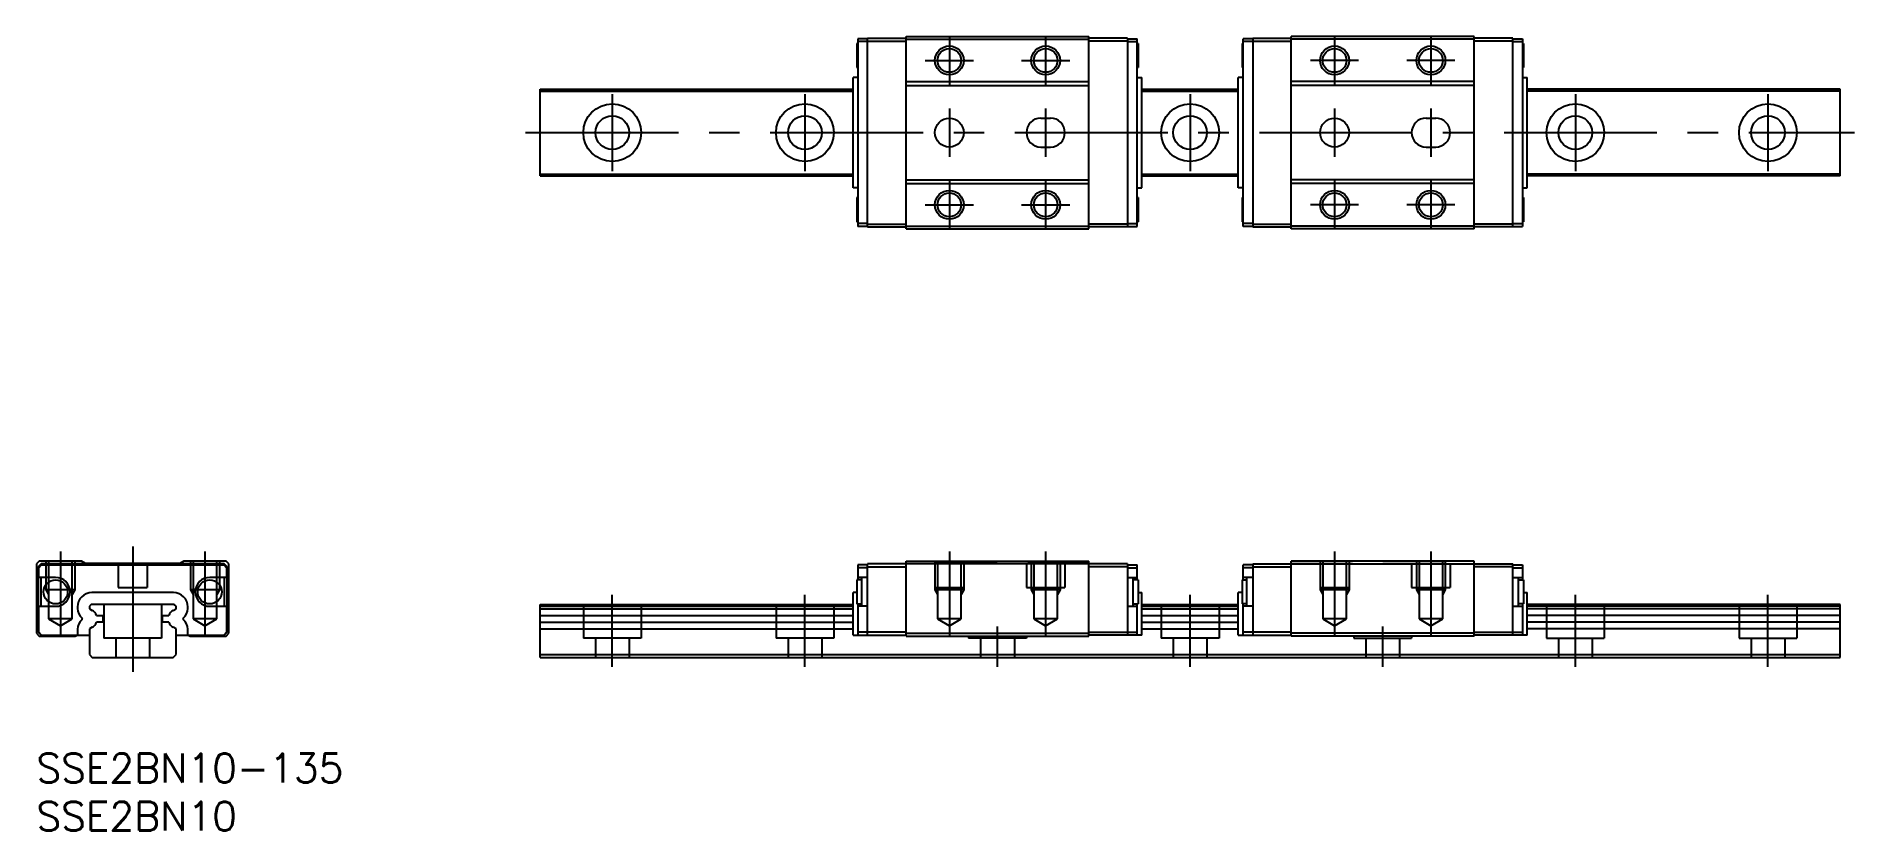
# Model space of a CAD drawing. Extents: x 0 to 189, y -8 to 74.
import ezdxf

# ---------------------------------------------------------------- set-up
doc = ezdxf.new("R2010")
doc.units = 0
doc.header["$LTSCALE"] = 0.5
doc.linetypes.add('CENTER', pattern=[50.8, 31.75, -6.35, 6.35, -6.35])
doc.linetypes.add('DASHED', pattern=[19.05, 12.7, -6.35])
for name, color, linetype in [('MSM_CENTER', 1, 'CENTER'), ('MSM_CONTINUOUS', 7, 'CONTINUOUS'), ('MSM_DASHED', 4, 'DASHED'), ('MSM_NARROW', 5, 'CONTINUOUS'), ('MSM_PART_NUMBER', 7, 'CONTINUOUS')]:
    doc.layers.add(name, color=color, linetype=linetype)
doc.styles.get("Standard").update_dxf_attribs({"font": 'txt.shx', "height": 3, "bigfont": 'bigfont.shx'})

# ---------------------------------------------------------------- blocks, each defined once
blk = doc.blocks.new('*U2')
at = {"layer": 'MSM_PART_NUMBER'}
blk.add_text('SSE2BN10-135', height=3, dxfattribs=at).set_placement((0, -3))
blk = doc.blocks.new('*U3')
at = {"layer": 'MSM_PART_NUMBER'}
blk.add_text('SSE2BN10', height=3, dxfattribs=at).set_placement((0, -8))

msp = doc.modelspace()

# ---------------------------------------------------------------- linework, layer by layer
at = {"layer": 'MSM_CENTER'}
for p, q in [((94.8, 74.5), (94.8, 69.5)), ((104.8, 74.5), (104.8, 69.5)), ((134.8, 74.5), (134.8, 69.5)), ((144.8, 74.5), (144.8, 69.5)), ((92.3, 72), (97.3, 72)), ((102.3, 72), (107.3, 72)), ((137.3, 72), (132.3, 72)), ((147.3, 72), (142.3, 72)), ((59.8, 68.5), (59.8, 60.5)), ((79.8, 68.5), (79.8, 60.5)), ((119.8, 68.5), (119.8, 60.5)), ((159.8, 68.5), (159.8, 60.5)), ((179.8, 68.5), (179.8, 60.5)), ((94.8, 67), (94.8, 62)), ((104.8, 67), (104.8, 62)), ((134.8, 67), (134.8, 62)), ((144.8, 67), (144.8, 62)), ((50.8, 64.5), (188.8, 64.5)), ((94.8, 59.5), (94.8, 54.5)), ((104.8, 59.5), (104.8, 54.5)), ((134.8, 59.5), (134.8, 54.5)), ((144.8, 59.5), (144.8, 54.5)), ((92.3, 57), (97.3, 57)), ((102.3, 57), (107.3, 57)), ((137.3, 57), (132.3, 57)), ((147.3, 57), (142.3, 57)), ((2.5, 21), (2.5, 12.29)), ((10, 21.5), (10, 8.5)), ((17.5, 21), (17.5, 12.29)), ((94.8, 21), (94.8, 12.29)), ((104.8, 21), (104.8, 12.29)), ((134.8, 21), (134.8, 12.29)), ((144.8, 21), (144.8, 12.29)), ((59.8, 9), (59.8, 16.5)), ((79.8, 9), (79.8, 16.5)), ((119.8, 9), (119.8, 16.5)), ((159.8, 9), (159.8, 16.5)), ((179.8, 9), (179.8, 16.5)), ((99.8, 9), (99.8, 13.2)), ((139.8, 9), (139.8, 13.2))]:
    msp.add_line(p, q, dxfattribs=at)
at = {"layer": 'MSM_CONTINUOUS'}
for p, q in [((85.2, 73.75), (85.2, 71.25)), ((85.3, 73.75), (85.2, 73.75)), ((86.3, 74.25), (85.3, 74.25)), ((85.3, 74.25), (85.3, 54.75)), ((86.3, 73.95), (85.3, 73.95)), ((86.3, 74.3), (90.3, 74.3)), ((86.3, 54.7), (86.3, 74.3)), ((86.3, 74), (90.3, 74)), ((90.3, 54.5), (90.3, 74.5)), ((90.3, 74.5), (109.3, 74.5)), ((90.3, 74.2), (109.3, 74.2)), ((109.3, 54.5), (109.3, 74.5)), ((113.3, 74.3), (109.3, 74.3)), ((113.3, 74), (109.3, 74)), ((113.3, 74.3), (113.3, 54.7)), ((113.3, 74.25), (114.3, 74.25)), ((113.3, 73.95), (114.3, 73.95)), ((114.3, 54.75), (114.3, 74.25)), ((114.4, 73.75), (114.3, 73.75)), ((114.4, 73.75), (114.4, 71.25)), ((125.2, 73.75), (125.2, 71.25)), ((125.2, 73.75), (125.3, 73.75)), ((126.3, 74.25), (125.3, 74.25)), ((125.3, 54.75), (125.3, 74.25)), ((126.3, 73.95), (125.3, 73.95)), ((126.3, 74.3), (126.3, 54.7)), ((126.3, 74.3), (130.3, 74.3)), ((126.3, 74), (130.3, 74)), ((130.3, 54.5), (130.3, 74.5)), ((149.3, 74.5), (130.3, 74.5)), ((149.3, 74.2), (130.3, 74.2)), ((149.3, 54.5), (149.3, 74.5)), ((153.3, 74.3), (149.3, 74.3)), ((153.3, 74), (149.3, 74)), ((153.3, 54.7), (153.3, 74.3)), ((153.3, 74.25), (154.3, 74.25)), ((153.3, 73.95), (154.3, 73.95)), ((154.3, 74.25), (154.3, 54.75)), ((154.3, 73.75), (154.4, 73.75)), ((154.4, 73.75), (154.4, 71.25)), ((85.3, 70.23), (84.8, 70.23)), ((84.8, 58.77), (84.8, 70.23)), ((85.2, 71.25), (85.3, 71.25)), ((114.3, 71.25), (114.4, 71.25)), ((114.3, 70.23), (114.8, 70.23)), ((114.8, 58.77), (114.8, 70.23)), ((125.3, 70.23), (124.8, 70.23)), ((124.8, 58.77), (124.8, 70.23)), ((125.3, 71.25), (125.2, 71.25)), ((154.4, 71.25), (154.3, 71.25)), ((154.3, 70.23), (154.8, 70.23)), ((154.8, 58.77), (154.8, 70.23)), ((52.3, 60), (52.3, 69)), ((52.3, 69), (84.8, 69)), ((52.3, 68.8), (84.8, 68.8)), ((90.3, 69.8), (109.3, 69.8)), ((90.3, 69.4), (109.3, 69.4)), ((114.8, 69), (124.8, 69)), ((114.8, 68.8), (124.8, 68.8)), ((149.3, 69.8), (130.3, 69.8)), ((149.3, 69.4), (130.3, 69.4)), ((187.3, 69), (154.8, 69)), ((187.3, 68.8), (154.8, 68.8)), ((187.3, 60), (187.3, 69)), ((104.3, 66), (105.3, 66)), ((144.3, 66), (145.3, 66)), ((104.3, 63), (105.3, 63)), ((144.3, 63), (145.3, 63)), ((52.3, 60.2), (84.8, 60.2)), ((52.3, 60), (84.8, 60)), ((85.3, 58.77), (84.8, 58.77)), ((90.3, 59.6), (109.3, 59.6)), ((90.3, 59.2), (109.3, 59.2)), ((114.3, 58.77), (114.8, 58.77)), ((114.8, 60.2), (124.8, 60.2)), ((114.8, 60), (124.8, 60)), ((125.3, 58.77), (124.8, 58.77)), ((149.3, 59.6), (130.3, 59.6)), ((149.3, 59.2), (130.3, 59.2)), ((154.3, 58.77), (154.8, 58.77)), ((187.3, 60.2), (154.8, 60.2)), ((187.3, 60), (154.8, 60)), ((85.2, 57.75), (85.2, 55.25)), ((85.3, 57.75), (85.2, 57.75)), ((114.4, 57.75), (114.3, 57.75)), ((114.4, 57.75), (114.4, 55.25)), ((125.2, 57.75), (125.2, 55.25)), ((125.2, 57.75), (125.3, 57.75)), ((154.3, 57.75), (154.4, 57.75)), ((154.4, 57.75), (154.4, 55.25)), ((85.2, 55.25), (85.3, 55.25)), ((86.3, 55.05), (85.3, 55.05)), ((86.3, 55), (90.3, 55)), ((90.3, 54.8), (109.3, 54.8)), ((113.3, 55), (109.3, 55)), ((113.3, 55.05), (114.3, 55.05)), ((114.3, 55.25), (114.4, 55.25)), ((125.3, 55.25), (125.2, 55.25)), ((126.3, 55.05), (125.3, 55.05)), ((126.3, 55), (130.3, 55)), ((149.3, 54.8), (130.3, 54.8)), ((153.3, 55), (149.3, 55)), ((153.3, 55.05), (154.3, 55.05)), ((154.4, 55.25), (154.3, 55.25)), ((86.3, 54.75), (85.3, 54.75)), ((86.3, 54.7), (90.3, 54.7)), ((90.3, 54.5), (109.3, 54.5)), ((113.3, 54.7), (109.3, 54.7)), ((113.3, 54.75), (114.3, 54.75)), ((126.3, 54.75), (125.3, 54.75)), ((126.3, 54.7), (130.3, 54.7)), ((149.3, 54.5), (130.3, 54.5)), ((153.3, 54.7), (149.3, 54.7)), ((153.3, 54.75), (154.3, 54.75)), ((0.3, 20), (0, 19.7)), ((0, 19.7), (0, 12.5)), ((0.5, 19.7), (0.2, 19.4)), ((0.2, 19.4), (0.2, 12.6)), ((0.25, 19.3), (0.55, 19.6)), ((0.25, 18.3), (0.25, 19.3)), ((4.7, 20), (0.3, 20)), ((19.5, 19.7), (0.5, 19.7)), ((0.55, 19.6), (19.45, 19.6)), ((5.1, 19.75), (4.7, 20)), ((14.9, 19.75), (5.1, 19.75)), ((15.3, 20), (14.9, 19.75)), ((19.7, 20), (15.3, 20)), ((19.45, 19.6), (19.75, 19.3)), ((19.8, 19.4), (19.5, 19.7)), ((20, 19.7), (19.7, 20)), ((19.75, 19.3), (19.75, 18.3)), ((19.8, 12.6), (19.8, 19.4)), ((20, 12.5), (20, 19.7)), ((85.3, 19.6), (85.3, 18.05)), ((86.3, 19.6), (85.3, 19.6)), ((86.3, 19.3), (85.3, 19.3)), ((86.3, 12.3), (86.3, 19.7)), ((113.3, 19.7), (86.3, 19.7)), ((86.3, 19.4), (90.3, 19.4)), ((90.3, 20), (109.3, 20)), ((90.3, 12.2), (90.3, 20)), ((109.3, 12.2), (109.3, 20)), ((113.3, 19.4), (109.3, 19.4)), ((113.3, 19.7), (113.3, 12.3)), ((113.3, 19.6), (114.3, 19.6)), ((113.3, 19.3), (114.3, 19.3)), ((114.3, 18.05), (114.3, 19.6)), ((125.3, 18.05), (125.3, 19.6)), ((126.3, 19.6), (125.3, 19.6)), ((126.3, 19.3), (125.3, 19.3)), ((126.3, 19.7), (126.3, 12.3)), ((126.3, 19.7), (153.3, 19.7)), ((126.3, 19.4), (130.3, 19.4)), ((149.3, 20), (130.3, 20)), ((130.3, 12.2), (130.3, 20)), ((149.3, 12.2), (149.3, 20)), ((153.3, 19.4), (149.3, 19.4)), ((153.3, 12.3), (153.3, 19.7)), ((153.3, 19.6), (154.3, 19.6)), ((153.3, 19.3), (154.3, 19.3)), ((154.3, 19.6), (154.3, 18.05)), ((2, 18.3), (0.25, 18.3)), ((0.45, 18.3), (0.45, 15.3)), ((19.75, 18.3), (18, 18.3)), ((19.55, 15.3), (19.55, 18.3)), ((85.7, 18.05), (85.2, 18.05)), ((85.2, 18.05), (85.2, 15.55)), ((86.3, 18.3), (85.3, 18.3)), ((85.7, 15.3), (85.7, 18.3)), ((113.3, 18.3), (114.3, 18.3)), ((113.9, 15.3), (113.9, 18.3)), ((114.4, 18.05), (113.9, 18.05)), ((114.4, 18.05), (114.4, 15.55)), ((125.2, 18.05), (125.7, 18.05)), ((125.2, 18.05), (125.2, 15.55)), ((126.3, 18.3), (125.3, 18.3)), ((125.7, 15.3), (125.7, 18.3)), ((153.3, 18.3), (154.3, 18.3)), ((153.9, 15.3), (153.9, 18.3)), ((153.9, 18.05), (154.4, 18.05)), ((154.4, 18.05), (154.4, 15.55)), ((0.25, 15.3), (2, 15.3)), ((0.25, 12.6), (0.25, 15.3)), ((4.27, 15.23), (4.27, 15.08)), ((5.7, 15.5), (5.5, 15.3)), ((5.5, 15.3), (5.5, 15.04)), ((14.3, 15.5), (5.7, 15.5)), ((14.23, 16.73), (5.77, 16.73)), ((14.5, 15.3), (14.3, 15.5)), ((14.5, 15.04), (14.5, 15.3)), ((15.73, 15.08), (15.73, 15.23)), ((18, 15.3), (19.75, 15.3)), ((19.75, 15.3), (19.75, 12.6)), ((52.3, 15.5), (84.8, 15.5)), ((52.3, 10), (52.3, 15.5)), ((52.3, 15.3), (84.8, 15.3)), ((85.2, 16.73), (84.8, 16.73)), ((84.8, 12.3), (84.8, 16.73)), ((85.2, 15.55), (85.7, 15.55)), ((85.3, 15.55), (85.3, 12.3)), ((86.3, 15.3), (85.3, 15.3)), ((113.3, 15.3), (114.3, 15.3)), ((113.9, 15.55), (114.4, 15.55)), ((114.3, 12.3), (114.3, 15.55)), ((114.4, 16.73), (114.8, 16.73)), ((114.8, 12.3), (114.8, 16.73)), ((114.8, 15.5), (124.8, 15.5)), ((114.8, 15.3), (124.8, 15.3)), ((125.2, 16.73), (124.8, 16.73)), ((124.8, 12.3), (124.8, 16.73)), ((125.7, 15.55), (125.2, 15.55)), ((125.3, 12.3), (125.3, 15.55)), ((126.3, 15.3), (125.3, 15.3)), ((153.3, 15.3), (154.3, 15.3)), ((154.4, 15.55), (153.9, 15.55)), ((154.3, 15.55), (154.3, 12.3)), ((154.4, 16.73), (154.8, 16.73)), ((154.8, 12.3), (154.8, 16.73)), ((187.3, 15.5), (154.8, 15.5)), ((187.3, 15.3), (154.8, 15.3)), ((187.3, 10), (187.3, 15.5)), ((5.5, 15.04), (5.78, 14.88)), ((6.25, 14.35), (6.9, 14.35)), ((6.9, 13.65), (6.25, 13.65)), ((6.9, 14.35), (6.9, 13.65)), ((13.1, 13.65), (13.1, 14.35)), ((13.1, 14.35), (13.75, 14.35)), ((13.75, 13.65), (13.1, 13.65)), ((14.22, 14.88), (14.5, 15.04)), ((52.3, 15.04), (84.8, 15.04)), ((52.3, 14.35), (84.8, 14.35)), ((52.3, 13.65), (84.8, 13.65)), ((114.8, 15.04), (124.8, 15.04)), ((114.8, 14.35), (124.8, 14.35)), ((114.8, 13.65), (124.8, 13.65)), ((187.3, 15.04), (154.8, 15.04)), ((187.3, 14.35), (154.8, 14.35)), ((187.3, 13.65), (154.8, 13.65)), ((0, 12.5), (0.3, 12.2)), ((0.2, 12.6), (0.5, 12.3)), ((0.55, 12.3), (0.25, 12.6)), ((0.3, 12.2), (4.03, 12.2)), ((0.5, 12.3), (5.5, 12.3)), ((4.03, 12.2), (4.24, 12.3)), ((4.27, 12.92), (4.27, 12.3)), ((5.78, 13.12), (5.5, 12.96)), ((5.5, 12.96), (5.5, 10.3)), ((14.5, 12.96), (14.22, 13.12)), ((14.5, 10.3), (14.5, 12.96)), ((14.5, 12.3), (19.5, 12.3)), ((15.73, 12.3), (15.73, 12.92)), ((15.76, 12.3), (15.97, 12.2)), ((15.97, 12.2), (19.7, 12.2)), ((19.75, 12.6), (19.45, 12.3)), ((19.5, 12.3), (19.8, 12.6)), ((19.7, 12.2), (20, 12.5)), ((52.3, 12.96), (84.8, 12.96)), ((84.8, 12.3), (90.25, 12.3)), ((90.3, 12.6), (85.3, 12.6)), ((90.25, 12.3), (90.25, 12.35)), ((90.25, 12.35), (90.3, 12.35)), ((90.3, 12.5), (109.3, 12.5)), ((90.3, 12.2), (109.3, 12.2)), ((109.3, 12.6), (114.3, 12.6)), ((109.35, 12.35), (109.3, 12.35)), ((109.35, 12.35), (109.35, 12.3)), ((114.8, 12.3), (109.35, 12.3)), ((114.8, 12.96), (124.8, 12.96)), ((124.8, 12.3), (130.25, 12.3)), ((130.3, 12.6), (125.3, 12.6)), ((130.25, 12.35), (130.3, 12.35)), ((130.25, 12.35), (130.25, 12.3)), ((149.3, 12.5), (130.3, 12.5)), ((149.3, 12.2), (130.3, 12.2)), ((149.3, 12.6), (154.3, 12.6)), ((149.35, 12.35), (149.3, 12.35)), ((149.35, 12.3), (149.35, 12.35)), ((154.8, 12.3), (149.35, 12.3)), ((187.3, 12.96), (154.8, 12.96)), ((5.5, 10.3), (5.8, 10)), ((5.8, 10), (14.2, 10)), ((14.2, 10), (14.5, 10.3)), ((52.3, 10.3), (187.3, 10.3)), ((52.3, 10), (187.3, 10))]:
    msp.add_line(p, q, dxfattribs=at)
for centre, radius in [((94.8, 72), 1.23), ((104.8, 72), 1.23), ((134.8, 72), 1.23), ((144.8, 72), 1.23), ((59.8, 64.5), 3), ((59.8, 64.5), 1.75), ((79.8, 64.5), 3), ((79.8, 64.5), 1.75), ((119.8, 64.5), 3), ((119.8, 64.5), 1.75), ((159.8, 64.5), 3), ((159.8, 64.5), 1.75), ((179.8, 64.5), 3), ((179.8, 64.5), 1.75), ((94.8, 64.5), 1.5), ((134.8, 64.5), 1.5), ((94.8, 57), 1.23), ((104.8, 57), 1.23), ((134.8, 57), 1.23), ((144.8, 57), 1.23), ((2, 16.8), 1.25), ((18, 16.8), 1.25)]:
    msp.add_circle(centre, radius, dxfattribs=at)
for centre, radius, start, end in [((104.3, 64.5), 1.5, 90, 270), ((105.3, 64.5), 1.5, 270, 90), ((144.3, 64.5), 1.5, 90, 270), ((145.3, 64.5), 1.5, 270, 90), ((2, 16.8), 1.5, 270, 90), ((18, 16.8), 1.5, 90, 270), ((5.77, 15.23), 1.5, 90, 180), ((14.23, 15.23), 1.5, 0, 90), ((5.57, 15.08), 1.3, 180, 230.7306), ((5.57, 12.92), 1.3, 129.2694, 180), ((4.68, 14), 0.1, 309.2694, 50.7306), ((5.23, 13.93), 1.1, 22.4464, 60.0031), ((5.23, 14.07), 1.1, 299.9969, 337.5536), ((14.77, 13.93), 1.1, 119.9969, 157.5536), ((14.77, 14.07), 1.1, 202.4464, 240.0031), ((15.32, 14), 0.1, 129.2694, 230.7306), ((14.43, 15.08), 1.3, 309.2694, 0), ((14.43, 12.92), 1.3, 0, 50.7306)]:
    msp.add_arc(centre, radius, start, end, dxfattribs=at)
at = {"layer": 'MSM_DASHED'}
for p, q in [((1, 20), (1, 17)), ((1.27, 20), (1.27, 14)), ((3.73, 14), (3.73, 20)), ((4, 20), (4, 17)), ((8.5, 19.75), (8.5, 17.25)), ((11.5, 19.75), (11.5, 17.25)), ((16, 20), (16, 17)), ((16.27, 20), (16.27, 14)), ((18.73, 14), (18.73, 20)), ((19, 20), (19, 17)), ((109.3, 19.75), (90.3, 19.75)), ((93.3, 20), (93.3, 17)), ((93.57, 20), (93.57, 14)), ((96.03, 14), (96.03, 20)), ((96.3, 20), (96.3, 17)), ((102.8, 19.75), (102.8, 17.25)), ((103.3, 20), (103.3, 17)), ((103.57, 20), (103.57, 14)), ((106.03, 14), (106.03, 20)), ((106.3, 20), (106.3, 17)), ((106.8, 19.75), (106.8, 17.25)), ((130.3, 19.75), (149.3, 19.75)), ((133.3, 20), (133.3, 17)), ((133.57, 20), (133.57, 14)), ((136.03, 14), (136.03, 20)), ((136.3, 20), (136.3, 17)), ((142.8, 19.75), (142.8, 17.25)), ((143.3, 20), (143.3, 17)), ((143.57, 20), (143.57, 14)), ((146.03, 14), (146.03, 20)), ((146.3, 20), (146.3, 17)), ((146.8, 19.75), (146.8, 17.25)), ((1, 17), (1.27, 16.53)), ((4, 17), (1, 17)), ((4, 17), (3.73, 16.53)), ((8.5, 17.25), (11.5, 17.25)), ((16, 17), (16.27, 16.53)), ((19, 17), (16, 17)), ((19, 17), (18.73, 16.53)), ((93.3, 17.25), (96.3, 17.25)), ((93.3, 17), (93.57, 16.53)), ((96.3, 17), (93.3, 17)), ((96.3, 17), (96.03, 16.53)), ((102.8, 17.25), (106.8, 17.25)), ((103.3, 17), (103.57, 16.53)), ((106.3, 17), (103.3, 17)), ((106.3, 17), (106.03, 16.53)), ((133.3, 17.25), (136.3, 17.25)), ((133.3, 17), (133.57, 16.53)), ((136.3, 17), (133.3, 17)), ((136.3, 17), (136.03, 16.53)), ((142.8, 17.25), (146.8, 17.25)), ((143.3, 17), (143.57, 16.53)), ((146.3, 17), (143.3, 17)), ((146.3, 17), (146.03, 16.53)), ((7, 15.5), (7, 12)), ((13, 15.5), (13, 12)), ((56.8, 15.5), (56.8, 12)), ((62.8, 15.5), (62.8, 12)), ((76.8, 15.5), (76.8, 12)), ((82.8, 15.5), (82.8, 12)), ((116.8, 15.5), (116.8, 12)), ((122.8, 15.5), (122.8, 12)), ((156.8, 15.5), (156.8, 12)), ((162.8, 15.5), (162.8, 12)), ((176.8, 15.5), (176.8, 12)), ((182.8, 15.5), (182.8, 12)), ((1.27, 14), (2.5, 13.29)), ((3.73, 14), (1.27, 14)), ((2.5, 13.29), (3.73, 14)), ((16.27, 14), (17.5, 13.29)), ((18.73, 14), (16.27, 14)), ((17.5, 13.29), (18.73, 14)), ((93.57, 14), (94.8, 13.29)), ((96.03, 14), (93.57, 14)), ((94.8, 13.29), (96.03, 14)), ((103.57, 14), (104.8, 13.29)), ((106.03, 14), (103.57, 14)), ((104.8, 13.29), (106.03, 14)), ((133.57, 14), (134.8, 13.29)), ((136.03, 14), (133.57, 14)), ((134.8, 13.29), (136.03, 14)), ((143.57, 14), (144.8, 13.29)), ((146.03, 14), (143.57, 14)), ((144.8, 13.29), (146.03, 14)), ((13, 12), (7, 12)), ((8.25, 12), (8.25, 10)), ((11.75, 12), (11.75, 10)), ((62.8, 12), (56.8, 12)), ((58.05, 12), (58.05, 10)), ((61.55, 12), (61.55, 10)), ((82.8, 12), (76.8, 12)), ((78.05, 12), (78.05, 10)), ((81.55, 12), (81.55, 10)), ((96.8, 12.2), (96.8, 12)), ((102.8, 12), (96.8, 12)), ((98.05, 12), (98.05, 10)), ((101.55, 12), (101.55, 10)), ((102.8, 12.2), (102.8, 12)), ((122.8, 12), (116.8, 12)), ((118.05, 12), (118.05, 10)), ((121.55, 12), (121.55, 10)), ((136.8, 12.2), (136.8, 12)), ((136.8, 12), (142.8, 12)), ((138.05, 12), (138.05, 10)), ((141.55, 12), (141.55, 10)), ((142.8, 12.2), (142.8, 12)), ((156.8, 12), (162.8, 12)), ((158.05, 12), (158.05, 10)), ((161.55, 12), (161.55, 10)), ((176.8, 12), (182.8, 12)), ((178.05, 12), (178.05, 10)), ((181.55, 12), (181.55, 10))]:
    msp.add_line(p, q, dxfattribs=at)
at = {"layer": 'MSM_NARROW'}
for centre in [(94.8, 72), (104.8, 72), (134.8, 72), (144.8, 72), (94.8, 57), (104.8, 57), (134.8, 57), (144.8, 57)]:
    msp.add_circle(centre, 1.5, dxfattribs=at)

# ---------------------------------------------------------------- block references
at = {"layer": 'MSM_CONTINUOUS'}
for name in ['*U2', '*U3']:
    msp.add_blockref(name, (0, 0), dxfattribs=at)

doc.saveas('drawing.dxf')
